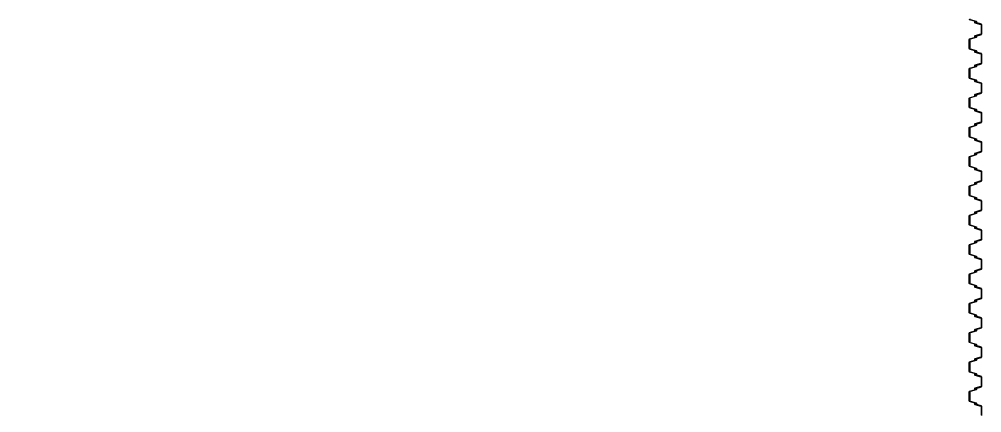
# Model space of a CAD drawing. Header units: millimetres. Extents: x -383953 to 676589, y -101685 to 196247.
# Drawn here: x 64934 to 91140, y 61763 to 72486 of the extents above; entities that cross this region are included whole.
import ezdxf

# ---------------------------------------------------------------- set-up
doc = ezdxf.new("R2010")
doc.units = ezdxf.units.MM
doc.layers.add('NDC_S_DIM', color=1, linetype='Continuous', lineweight=15)
doc.layers.add('SHEET Pile', color=2, linetype='Continuous')

msp = doc.modelspace()

# ---------------------------------------------------------------- hatches: boundary and pattern name
at = {"layer": 'NDC_S_DIM', "ltscale": 100}
h = msp.add_hatch(dxfattribs=at)
h.set_pattern_fill('CROSS', color=256, scale=50)
h.paths.add_polyline_path([(87300, 89500), (87300, 71950), (63350, 71950), (63350, 66800), (44500, 66800), (44500, 64200), (3550, 64200), (3550, 89500)], flags=17)
h.paths.add_polyline_path([(87300, 89500), (87300, 71950), (63350, 71950), (63350, 66800), (44500, 66800), (44500, 64200), (3550, 64200), (3550, 89500)], flags=17)

# ---------------------------------------------------------------- linework, layer by layer
at = {"layer": 'SHEET Pile'}
for points in [[(90812.8, 72496.7, 0.2992329), (90822.5, 72481.8), (90986, 72431.6, -0.2992329), (90995.5, 72417.2), (90995.5, 72409.8, -0.5351003), (90975.1, 72396), (90959, 72401.7, -0.2992329), (90957.2, 72404.4), (90957.2, 72411.8, -0.5393699), (90961.4, 72414.5), (90978.6, 72407.1, 0.5393699), (90982.8, 72409.8), (90982.8, 72417.2, 0.2992329), (90981, 72419.9), (90809.8, 72473.4, -0.2992329), (90800, 72488.3)], [(90954.3, 72389.8), (91117.5, 72339.8, -0.2992329), (91127.2, 72324.9), (91127.2, 72096.7, -0.2992329), (91117.5, 72081.8), (90954, 72031.6, 0.2992329), (90944.5, 72017.2), (90944.5, 72009.8, 0.5351003), (90964.9, 71996), (90981, 72001.7, 0.2992329), (90982.8, 72004.4), (90982.8, 72011.8, 0.5393699), (90978.6, 72014.5), (90961.4, 72007.1, -0.5393699), (90957.2, 72009.8), (90957.2, 72017.2, -0.2992329), (90959, 72019.9), (91130.2, 72073.4, 0.2992329), (91140, 72088.3), (91140, 72333.3, 0.2992329), (91130.2, 72348.2), (90959, 72401.7, -0.2992329), (90957.2, 72404.4), (90957.2, 72411.8, -0.5393699), (90961.4, 72414.5), (90978.6, 72407.1, 0.5393699), (90982.8, 72409.8), (90982.8, 72417.2, 0.2992329), (90981, 72419.9), (90964.9, 72425.6, 0.5351003), (90944.5, 72411.8), (90944.5, 72404.4, 0.2992329), (90954, 72390)], [(90985.7, 71989.8), (90822.5, 71939.8, 0.2992329), (90812.8, 71924.9), (90812.8, 71696.7, 0.2992329), (90822.5, 71681.8), (90986, 71631.6, -0.2992329), (90995.5, 71617.2), (90995.5, 71609.8, -0.5351003), (90975.1, 71596), (90959, 71601.7, -0.2992329), (90957.2, 71604.4), (90957.2, 71611.8, -0.5393699), (90961.4, 71614.5), (90978.6, 71607.1, 0.5393699), (90982.8, 71609.8), (90982.8, 71617.2, 0.2992329), (90981, 71619.9), (90809.8, 71673.4, -0.2992329), (90800, 71688.3), (90800, 71933.3, -0.2992329), (90809.8, 71948.2), (90981, 72001.7, 0.2992329), (90982.8, 72004.4), (90982.8, 72011.8, 0.5393699), (90978.6, 72014.5), (90961.4, 72007.1, -0.5393699), (90957.2, 72009.8), (90957.2, 72017.2, -0.2992329), (90959, 72019.9), (90975.1, 72025.6, -0.5351003), (90995.5, 72011.8), (90995.5, 72004.4, -0.2992329), (90986, 71990)], [(90954.3, 71589.8), (91117.5, 71539.8, -0.2992329), (91127.2, 71524.9), (91127.2, 71296.7, -0.2992329), (91117.5, 71281.8), (90954, 71231.6, 0.2992329), (90944.5, 71217.2), (90944.5, 71209.8, 0.5351003), (90964.9, 71196), (90981, 71201.7, 0.2992329), (90982.8, 71204.4), (90982.8, 71211.8, 0.5393699), (90978.6, 71214.5), (90961.4, 71207.1, -0.5393699), (90957.2, 71209.8), (90957.2, 71217.2, -0.2992329), (90959, 71219.9), (91130.2, 71273.4, 0.2992329), (91140, 71288.3), (91140, 71533.3, 0.2992329), (91130.2, 71548.2), (90959, 71601.7, -0.2992329), (90957.2, 71604.4), (90957.2, 71611.8, -0.5393699), (90961.4, 71614.5), (90978.6, 71607.1, 0.5393699), (90982.8, 71609.8), (90982.8, 71617.2, 0.2992329), (90981, 71619.9), (90964.9, 71625.6, 0.5351003), (90944.5, 71611.8), (90944.5, 71604.4, 0.2992329), (90954, 71590)], [(90985.7, 71189.8), (90822.5, 71139.8, 0.2992329), (90812.8, 71124.9), (90812.8, 70896.7, 0.2992329), (90822.5, 70881.8), (90986, 70831.6, -0.2992329), (90995.5, 70817.2), (90995.5, 70809.8, -0.5351003), (90975.1, 70796), (90959, 70801.7, -0.2992329), (90957.2, 70804.4), (90957.2, 70811.8, -0.5393699), (90961.4, 70814.5), (90978.6, 70807.1, 0.5393699), (90982.8, 70809.8), (90982.8, 70817.2, 0.2992329), (90981, 70819.9), (90809.8, 70873.4, -0.2992329), (90800, 70888.3), (90800, 71133.3, -0.2992329), (90809.8, 71148.2), (90981, 71201.7, 0.2992329), (90982.8, 71204.4), (90982.8, 71211.8, 0.5393699), (90978.6, 71214.5), (90961.4, 71207.1, -0.5393699), (90957.2, 71209.8), (90957.2, 71217.2, -0.2992329), (90959, 71219.9), (90975.1, 71225.6, -0.5351003), (90995.5, 71211.8), (90995.5, 71204.4, -0.2992329), (90986, 71190)], [(90954.3, 70789.8), (91117.5, 70739.8, -0.2992329), (91127.2, 70724.9), (91127.2, 70496.7, -0.2992329), (91117.5, 70481.8), (90954, 70431.6, 0.2992329), (90944.5, 70417.2), (90944.5, 70409.8, 0.5351003), (90964.9, 70396), (90981, 70401.7, 0.2992329), (90982.8, 70404.4), (90982.8, 70411.8, 0.5393699), (90978.6, 70414.5), (90961.4, 70407.1, -0.5393699), (90957.2, 70409.8), (90957.2, 70417.2, -0.2992329), (90959, 70419.9), (91130.2, 70473.4, 0.2992329), (91140, 70488.3), (91140, 70733.3, 0.2992329), (91130.2, 70748.2), (90959, 70801.7, -0.2992329), (90957.2, 70804.4), (90957.2, 70811.8, -0.5393699), (90961.4, 70814.5), (90978.6, 70807.1, 0.5393699), (90982.8, 70809.8), (90982.8, 70817.2, 0.2992329), (90981, 70819.9), (90964.9, 70825.6, 0.5351003), (90944.5, 70811.8), (90944.5, 70804.4, 0.2992329), (90954, 70790)], [(90985.7, 70389.8), (90822.5, 70339.8, 0.2992329), (90812.8, 70324.9), (90812.8, 70096.7, 0.2992329), (90822.5, 70081.8), (90986, 70031.6, -0.2992329), (90995.5, 70017.2), (90995.5, 70009.8, -0.5351003), (90975.1, 69996), (90959, 70001.7, -0.2992329), (90957.2, 70004.4), (90957.2, 70011.8, -0.5393699), (90961.4, 70014.5), (90978.6, 70007.1, 0.5393699), (90982.8, 70009.8), (90982.8, 70017.2, 0.2992329), (90981, 70019.9), (90809.8, 70073.4, -0.2992329), (90800, 70088.3), (90800, 70333.3, -0.2992329), (90809.8, 70348.2), (90981, 70401.7, 0.2992329), (90982.8, 70404.4), (90982.8, 70411.8, 0.5393699), (90978.6, 70414.5), (90961.4, 70407.1, -0.5393699), (90957.2, 70409.8), (90957.2, 70417.2, -0.2992329), (90959, 70419.9), (90975.1, 70425.6, -0.5351003), (90995.5, 70411.8), (90995.5, 70404.4, -0.2992329), (90986, 70390)], [(90954.3, 69989.8), (91117.5, 69939.8, -0.2992329), (91127.2, 69924.9), (91127.2, 69696.7, -0.2992329), (91117.5, 69681.8), (90954, 69631.6, 0.2992329), (90944.5, 69617.2), (90944.5, 69609.8, 0.5351003), (90964.9, 69596), (90981, 69601.7, 0.2992329), (90982.8, 69604.4), (90982.8, 69611.8, 0.5393699), (90978.6, 69614.5), (90961.4, 69607.1, -0.5393699), (90957.2, 69609.8), (90957.2, 69617.2, -0.2992329), (90959, 69619.9), (91130.2, 69673.4, 0.2992329), (91140, 69688.3), (91140, 69933.3, 0.2992329), (91130.2, 69948.2), (90959, 70001.7, -0.2992329), (90957.2, 70004.4), (90957.2, 70011.8, -0.5393699), (90961.4, 70014.5), (90978.6, 70007.1, 0.5393699), (90982.8, 70009.8), (90982.8, 70017.2, 0.2992329), (90981, 70019.9), (90964.9, 70025.6, 0.5351003), (90944.5, 70011.8), (90944.5, 70004.4, 0.2992329), (90954, 69990)], [(90985.7, 69589.8), (90822.5, 69539.8, 0.2992329), (90812.8, 69524.9), (90812.8, 69296.7, 0.2992329), (90822.5, 69281.8), (90986, 69231.6, -0.2992329), (90995.5, 69217.2), (90995.5, 69209.8, -0.5351003), (90975.1, 69196), (90959, 69201.7, -0.2992329), (90957.2, 69204.4), (90957.2, 69211.8, -0.5393699), (90961.4, 69214.5), (90978.6, 69207.1, 0.5393699), (90982.8, 69209.8), (90982.8, 69217.2, 0.2992329), (90981, 69219.9), (90809.8, 69273.4, -0.2992329), (90800, 69288.3), (90800, 69533.3, -0.2992329), (90809.8, 69548.2), (90981, 69601.7, 0.2992329), (90982.8, 69604.4), (90982.8, 69611.8, 0.5393699), (90978.6, 69614.5), (90961.4, 69607.1, -0.5393699), (90957.2, 69609.8), (90957.2, 69617.2, -0.2992329), (90959, 69619.9), (90975.1, 69625.6, -0.5351003), (90995.5, 69611.8), (90995.5, 69604.4, -0.2992329), (90986, 69590)], [(90954.3, 69189.8), (91117.5, 69139.8, -0.2992329), (91127.2, 69124.9), (91127.2, 68896.7, -0.2992329), (91117.5, 68881.8), (90954, 68831.6, 0.2992329), (90944.5, 68817.2), (90944.5, 68809.8, 0.5351003), (90964.9, 68796), (90981, 68801.7, 0.2992329), (90982.8, 68804.4), (90982.8, 68811.8, 0.5393699), (90978.6, 68814.5), (90961.4, 68807.1, -0.5393699), (90957.2, 68809.8), (90957.2, 68817.2, -0.2992329), (90959, 68819.9), (91130.2, 68873.4, 0.2992329), (91140, 68888.3), (91140, 69133.3, 0.2992329), (91130.2, 69148.2), (90959, 69201.7, -0.2992329), (90957.2, 69204.4), (90957.2, 69211.8, -0.5393699), (90961.4, 69214.5), (90978.6, 69207.1, 0.5393699), (90982.8, 69209.8), (90982.8, 69217.2, 0.2992329), (90981, 69219.9), (90964.9, 69225.6, 0.5351003), (90944.5, 69211.8), (90944.5, 69204.4, 0.2992329), (90954, 69190)], [(90985.7, 68789.8), (90822.5, 68739.8, 0.2992329), (90812.8, 68724.9), (90812.8, 68496.7, 0.2992329), (90822.5, 68481.8), (90986, 68431.6, -0.2992329), (90995.5, 68417.2), (90995.5, 68409.8, -0.5351003), (90975.1, 68396), (90959, 68401.7, -0.2992329), (90957.2, 68404.4), (90957.2, 68411.8, -0.5393699), (90961.4, 68414.5), (90978.6, 68407.1, 0.5393699), (90982.8, 68409.8), (90982.8, 68417.2, 0.2992329), (90981, 68419.9), (90809.8, 68473.4, -0.2992329), (90800, 68488.3), (90800, 68733.3, -0.2992329), (90809.8, 68748.2), (90981, 68801.7, 0.2992329), (90982.8, 68804.4), (90982.8, 68811.8, 0.5393699), (90978.6, 68814.5), (90961.4, 68807.1, -0.5393699), (90957.2, 68809.8), (90957.2, 68817.2, -0.2992329), (90959, 68819.9), (90975.1, 68825.6, -0.5351003), (90995.5, 68811.8), (90995.5, 68804.4, -0.2992329), (90986, 68790)], [(90954.3, 68389.8), (91117.5, 68339.8, -0.2992329), (91127.2, 68324.9), (91127.2, 68096.7, -0.2992329), (91117.5, 68081.8), (90954, 68031.6, 0.2992329), (90944.5, 68017.2), (90944.5, 68009.8, 0.5351003), (90964.9, 67996), (90981, 68001.7, 0.2992329), (90982.8, 68004.4), (90982.8, 68011.8, 0.5393699), (90978.6, 68014.5), (90961.4, 68007.1, -0.5393699), (90957.2, 68009.8), (90957.2, 68017.2, -0.2992329), (90959, 68019.9), (91130.2, 68073.4, 0.2992329), (91140, 68088.3), (91140, 68333.3, 0.2992329), (91130.2, 68348.2), (90959, 68401.7, -0.2992329), (90957.2, 68404.4), (90957.2, 68411.8, -0.5393699), (90961.4, 68414.5), (90978.6, 68407.1, 0.5393699), (90982.8, 68409.8), (90982.8, 68417.2, 0.2992329), (90981, 68419.9), (90964.9, 68425.6, 0.5351003), (90944.5, 68411.8), (90944.5, 68404.4, 0.2992329), (90954, 68390)], [(90985.7, 67989.8), (90822.5, 67939.8, 0.2992329), (90812.8, 67924.9), (90812.8, 67696.7, 0.2992329), (90822.5, 67681.8), (90986, 67631.6, -0.2992329), (90995.5, 67617.2), (90995.5, 67609.8, -0.5351003), (90975.1, 67596), (90959, 67601.7, -0.2992329), (90957.2, 67604.4), (90957.2, 67611.8, -0.5393699), (90961.4, 67614.5), (90978.6, 67607.1, 0.5393699), (90982.8, 67609.8), (90982.8, 67617.2, 0.2992329), (90981, 67619.9), (90809.8, 67673.4, -0.2992329), (90800, 67688.3), (90800, 67933.3, -0.2992329), (90809.8, 67948.2), (90981, 68001.7, 0.2992329), (90982.8, 68004.4), (90982.8, 68011.8, 0.5393699), (90978.6, 68014.5), (90961.4, 68007.1, -0.5393699), (90957.2, 68009.8), (90957.2, 68017.2, -0.2992329), (90959, 68019.9), (90975.1, 68025.6, -0.5351003), (90995.5, 68011.8), (90995.5, 68004.4, -0.2992329), (90986, 67990)], [(90954.3, 67589.8), (91117.5, 67539.8, -0.2992329), (91127.2, 67524.9), (91127.2, 67296.7, -0.2992329), (91117.5, 67281.8), (90954, 67231.6, 0.2992329), (90944.5, 67217.2), (90944.5, 67209.8, 0.5351003), (90964.9, 67196), (90981, 67201.7, 0.2992329), (90982.8, 67204.4), (90982.8, 67211.8, 0.5393699), (90978.6, 67214.5), (90961.4, 67207.1, -0.5393699), (90957.2, 67209.8), (90957.2, 67217.2, -0.2992329), (90959, 67219.9), (91130.2, 67273.4, 0.2992329), (91140, 67288.3), (91140, 67533.3, 0.2992329), (91130.2, 67548.2), (90959, 67601.7, -0.2992329), (90957.2, 67604.4), (90957.2, 67611.8, -0.5393699), (90961.4, 67614.5), (90978.6, 67607.1, 0.5393699), (90982.8, 67609.8), (90982.8, 67617.2, 0.2992329), (90981, 67619.9), (90964.9, 67625.6, 0.5351003), (90944.5, 67611.8), (90944.5, 67604.4, 0.2992329), (90954, 67590)], [(90985.7, 67189.8), (90822.5, 67139.8, 0.2992329), (90812.8, 67124.9), (90812.8, 66896.7, 0.2992329), (90822.5, 66881.8), (90986, 66831.6, -0.2992329), (90995.5, 66817.2), (90995.5, 66809.8, -0.5351003), (90975.1, 66796), (90959, 66801.7, -0.2992329), (90957.2, 66804.4), (90957.2, 66811.8, -0.5393699), (90961.4, 66814.5), (90978.6, 66807.1, 0.5393699), (90982.8, 66809.8), (90982.8, 66817.2, 0.2992329), (90981, 66819.9), (90809.8, 66873.4, -0.2992329), (90800, 66888.3), (90800, 67133.3, -0.2992329), (90809.8, 67148.2), (90981, 67201.7, 0.2992329), (90982.8, 67204.4), (90982.8, 67211.8, 0.5393699), (90978.6, 67214.5), (90961.4, 67207.1, -0.5393699), (90957.2, 67209.8), (90957.2, 67217.2, -0.2992329), (90959, 67219.9), (90975.1, 67225.6, -0.5351003), (90995.5, 67211.8), (90995.5, 67204.4, -0.2992329), (90986, 67190)], [(90954.3, 66789.8), (91117.5, 66739.8, -0.2992329), (91127.2, 66724.9), (91127.2, 66496.7, -0.2992329), (91117.5, 66481.8), (90954, 66431.6, 0.2992329), (90944.5, 66417.2), (90944.5, 66409.8, 0.5351003), (90964.9, 66396), (90981, 66401.7, 0.2992329), (90982.8, 66404.4), (90982.8, 66411.8, 0.5393699), (90978.6, 66414.5), (90961.4, 66407.1, -0.5393699), (90957.2, 66409.8), (90957.2, 66417.2, -0.2992329), (90959, 66419.9), (91130.2, 66473.4, 0.2992329), (91140, 66488.3), (91140, 66733.3, 0.2992329), (91130.2, 66748.2), (90959, 66801.7, -0.2992329), (90957.2, 66804.4), (90957.2, 66811.8, -0.5393699), (90961.4, 66814.5), (90978.6, 66807.1, 0.5393699), (90982.8, 66809.8), (90982.8, 66817.2, 0.2992329), (90981, 66819.9), (90964.9, 66825.6, 0.5351003), (90944.5, 66811.8), (90944.5, 66804.4, 0.2992329), (90954, 66790)], [(90985.7, 66389.8), (90822.5, 66339.8, 0.2992329), (90812.8, 66324.9), (90812.8, 66096.7, 0.2992329), (90822.5, 66081.8), (90986, 66031.6, -0.2992329), (90995.5, 66017.2), (90995.5, 66009.8, -0.5351003), (90975.1, 65996), (90959, 66001.7, -0.2992329), (90957.2, 66004.4), (90957.2, 66011.8, -0.5393699), (90961.4, 66014.5), (90978.6, 66007.1, 0.5393699), (90982.8, 66009.8), (90982.8, 66017.2, 0.2992329), (90981, 66019.9), (90809.8, 66073.4, -0.2992329), (90800, 66088.3), (90800, 66333.3, -0.2992329), (90809.8, 66348.2), (90981, 66401.7, 0.2992329), (90982.8, 66404.4), (90982.8, 66411.8, 0.5393699), (90978.6, 66414.5), (90961.4, 66407.1, -0.5393699), (90957.2, 66409.8), (90957.2, 66417.2, -0.2992329), (90959, 66419.9), (90975.1, 66425.6, -0.5351003), (90995.5, 66411.8), (90995.5, 66404.4, -0.2992329), (90986, 66390)], [(90954.3, 65989.8), (91117.5, 65939.8, -0.2992329), (91127.2, 65924.9), (91127.2, 65696.7, -0.2992329), (91117.5, 65681.8), (90954, 65631.6, 0.2992329), (90944.5, 65617.2), (90944.5, 65609.8, 0.5351003), (90964.9, 65596), (90981, 65601.7, 0.2992329), (90982.8, 65604.4), (90982.8, 65611.8, 0.5393699), (90978.6, 65614.5), (90961.4, 65607.1, -0.5393699), (90957.2, 65609.8), (90957.2, 65617.2, -0.2992329), (90959, 65619.9), (91130.2, 65673.4, 0.2992329), (91140, 65688.3), (91140, 65933.3, 0.2992329), (91130.2, 65948.2), (90959, 66001.7, -0.2992329), (90957.2, 66004.4), (90957.2, 66011.8, -0.5393699), (90961.4, 66014.5), (90978.6, 66007.1, 0.5393699), (90982.8, 66009.8), (90982.8, 66017.2, 0.2992329), (90981, 66019.9), (90964.9, 66025.6, 0.5351003), (90944.5, 66011.8), (90944.5, 66004.4, 0.2992329), (90954, 65990)], [(90985.7, 65589.8), (90822.5, 65539.8, 0.2992329), (90812.8, 65524.9), (90812.8, 65296.7, 0.2992329), (90822.5, 65281.8), (90986, 65231.6, -0.2992329), (90995.5, 65217.2), (90995.5, 65209.8, -0.5351003), (90975.1, 65196), (90959, 65201.7, -0.2992329), (90957.2, 65204.4), (90957.2, 65211.8, -0.5393699), (90961.4, 65214.5), (90978.6, 65207.1, 0.5393699), (90982.8, 65209.8), (90982.8, 65217.2, 0.2992329), (90981, 65219.9), (90809.8, 65273.4, -0.2992329), (90800, 65288.3), (90800, 65533.3, -0.2992329), (90809.8, 65548.2), (90981, 65601.7, 0.2992329), (90982.8, 65604.4), (90982.8, 65611.8, 0.5393699), (90978.6, 65614.5), (90961.4, 65607.1, -0.5393699), (90957.2, 65609.8), (90957.2, 65617.2, -0.2992329), (90959, 65619.9), (90975.1, 65625.6, -0.5351003), (90995.5, 65611.8), (90995.5, 65604.4, -0.2992329), (90986, 65590)], [(90954.3, 65189.8), (91117.5, 65139.8, -0.2992329), (91127.2, 65124.9), (91127.2, 64896.7, -0.2992329), (91117.5, 64881.8), (90954, 64831.6, 0.2992329), (90944.5, 64817.2), (90944.5, 64809.8, 0.5351003), (90964.9, 64796), (90981, 64801.7, 0.2992329), (90982.8, 64804.4), (90982.8, 64811.8, 0.5393699), (90978.6, 64814.5), (90961.4, 64807.1, -0.5393699), (90957.2, 64809.8), (90957.2, 64817.2, -0.2992329), (90959, 64819.9), (91130.2, 64873.4, 0.2992329), (91140, 64888.3), (91140, 65133.3, 0.2992329), (91130.2, 65148.2), (90959, 65201.7, -0.2992329), (90957.2, 65204.4), (90957.2, 65211.8, -0.5393699), (90961.4, 65214.5), (90978.6, 65207.1, 0.5393699), (90982.8, 65209.8), (90982.8, 65217.2, 0.2992329), (90981, 65219.9), (90964.9, 65225.6, 0.5351003), (90944.5, 65211.8), (90944.5, 65204.4, 0.2992329), (90954, 65190)], [(90985.7, 64789.8), (90822.5, 64739.8, 0.2992329), (90812.8, 64724.9), (90812.8, 64496.7, 0.2992329), (90822.5, 64481.8), (90986, 64431.6, -0.2992329), (90995.5, 64417.2), (90995.5, 64409.8, -0.5351003), (90975.1, 64396), (90959, 64401.7, -0.2992329), (90957.2, 64404.4), (90957.2, 64411.8, -0.5393699), (90961.4, 64414.5), (90978.6, 64407.1, 0.5393699), (90982.8, 64409.8), (90982.8, 64417.2, 0.2992329), (90981, 64419.9), (90809.8, 64473.4, -0.2992329), (90800, 64488.3), (90800, 64733.3, -0.2992329), (90809.8, 64748.2), (90981, 64801.7, 0.2992329), (90982.8, 64804.4), (90982.8, 64811.8, 0.5393699), (90978.6, 64814.5), (90961.4, 64807.1, -0.5393699), (90957.2, 64809.8), (90957.2, 64817.2, -0.2992329), (90959, 64819.9), (90975.1, 64825.6, -0.5351003), (90995.5, 64811.8), (90995.5, 64804.4, -0.2992329), (90986, 64790)], [(90954.3, 64389.8), (91117.5, 64339.8, -0.2992329), (91127.2, 64324.9), (91127.2, 64096.7, -0.2992329), (91117.5, 64081.8), (90954, 64031.6, 0.2992329), (90944.5, 64017.2), (90944.5, 64009.8, 0.5351003), (90964.9, 63996), (90981, 64001.7, 0.2992329), (90982.8, 64004.4), (90982.8, 64011.8, 0.5393699), (90978.6, 64014.5), (90961.4, 64007.1, -0.5393699), (90957.2, 64009.8), (90957.2, 64017.2, -0.2992329), (90959, 64019.9), (91130.2, 64073.4, 0.2992329), (91140, 64088.3), (91140, 64333.3, 0.2992329), (91130.2, 64348.2), (90959, 64401.7, -0.2992329), (90957.2, 64404.4), (90957.2, 64411.8, -0.5393699), (90961.4, 64414.5), (90978.6, 64407.1, 0.5393699), (90982.8, 64409.8), (90982.8, 64417.2, 0.2992329), (90981, 64419.9), (90964.9, 64425.6, 0.5351003), (90944.5, 64411.8), (90944.5, 64404.4, 0.2992329), (90954, 64390)], [(90985.7, 63989.8), (90822.5, 63939.8, 0.2992329), (90812.8, 63924.9), (90812.8, 63696.7, 0.2992329), (90822.5, 63681.8), (90986, 63631.6, -0.2992329), (90995.5, 63617.2), (90995.5, 63609.8, -0.5351003), (90975.1, 63596), (90959, 63601.7, -0.2992329), (90957.2, 63604.4), (90957.2, 63611.8, -0.5393699), (90961.4, 63614.5), (90978.6, 63607.1, 0.5393699), (90982.8, 63609.8), (90982.8, 63617.2, 0.2992329), (90981, 63619.9), (90809.8, 63673.4, -0.2992329), (90800, 63688.3), (90800, 63933.3, -0.2992329), (90809.8, 63948.2), (90981, 64001.7, 0.2992329), (90982.8, 64004.4), (90982.8, 64011.8, 0.5393699), (90978.6, 64014.5), (90961.4, 64007.1, -0.5393699), (90957.2, 64009.8), (90957.2, 64017.2, -0.2992329), (90959, 64019.9), (90975.1, 64025.6, -0.5351003), (90995.5, 64011.8), (90995.5, 64004.4, -0.2992329), (90986, 63990)], [(90954.3, 63589.8), (91117.5, 63539.8, -0.2992329), (91127.2, 63524.9), (91127.2, 63296.7, -0.2992329), (91117.5, 63281.8), (90954, 63231.6, 0.2992329), (90944.5, 63217.2), (90944.5, 63209.8, 0.5351003), (90964.9, 63196), (90981, 63201.7, 0.2992329), (90982.8, 63204.4), (90982.8, 63211.8, 0.5393699), (90978.6, 63214.5), (90961.4, 63207.1, -0.5393699), (90957.2, 63209.8), (90957.2, 63217.2, -0.2992329), (90959, 63219.9), (91130.2, 63273.4, 0.2992329), (91140, 63288.3), (91140, 63533.3, 0.2992329), (91130.2, 63548.2), (90959, 63601.7, -0.2992329), (90957.2, 63604.4), (90957.2, 63611.8, -0.5393699), (90961.4, 63614.5), (90978.6, 63607.1, 0.5393699), (90982.8, 63609.8), (90982.8, 63617.2, 0.2992329), (90981, 63619.9), (90964.9, 63625.6, 0.5351003), (90944.5, 63611.8), (90944.5, 63604.4, 0.2992329), (90954, 63590)], [(90985.7, 63189.8), (90822.5, 63139.8, 0.2992329), (90812.8, 63124.9), (90812.8, 62896.7, 0.2992329), (90822.5, 62881.8), (90986, 62831.6, -0.2992329), (90995.5, 62817.2), (90995.5, 62809.8, -0.5351003), (90975.1, 62796), (90959, 62801.7, -0.2992329), (90957.2, 62804.4), (90957.2, 62811.8, -0.5393699), (90961.4, 62814.5), (90978.6, 62807.1, 0.5393699), (90982.8, 62809.8), (90982.8, 62817.2, 0.2992329), (90981, 62819.9), (90809.8, 62873.4, -0.2992329), (90800, 62888.3), (90800, 63133.3, -0.2992329), (90809.8, 63148.2), (90981, 63201.7, 0.2992329), (90982.8, 63204.4), (90982.8, 63211.8, 0.5393699), (90978.6, 63214.5), (90961.4, 63207.1, -0.5393699), (90957.2, 63209.8), (90957.2, 63217.2, -0.2992329), (90959, 63219.9), (90975.1, 63225.6, -0.5351003), (90995.5, 63211.8), (90995.5, 63204.4, -0.2992329), (90986, 63190)], [(90954.3, 62789.8), (91117.5, 62739.8, -0.2992329), (91127.2, 62724.9), (91127.2, 62496.7, -0.2992329), (91117.5, 62481.8), (90954, 62431.6, 0.2992329), (90944.5, 62417.2), (90944.5, 62409.8, 0.5351003), (90964.9, 62396), (90981, 62401.7, 0.2992329), (90982.8, 62404.4), (90982.8, 62411.8, 0.5393699), (90978.6, 62414.5), (90961.4, 62407.1, -0.5393699), (90957.2, 62409.8), (90957.2, 62417.2, -0.2992329), (90959, 62419.9), (91130.2, 62473.4, 0.2992329), (91140, 62488.3), (91140, 62733.3, 0.2992329), (91130.2, 62748.2), (90959, 62801.7, -0.2992329), (90957.2, 62804.4), (90957.2, 62811.8, -0.5393699), (90961.4, 62814.5), (90978.6, 62807.1, 0.5393699), (90982.8, 62809.8), (90982.8, 62817.2, 0.2992329), (90981, 62819.9), (90964.9, 62825.6, 0.5351003), (90944.5, 62811.8), (90944.5, 62804.4, 0.2992329), (90954, 62790)], [(90985.7, 62389.8), (90822.5, 62339.8, 0.2992329), (90812.8, 62324.9), (90812.8, 62096.7, 0.2992329), (90822.5, 62081.8), (90986, 62031.6, -0.2992329), (90995.5, 62017.2), (90995.5, 62009.8, -0.5351003), (90975.1, 61996), (90959, 62001.7, -0.2992329), (90957.2, 62004.4), (90957.2, 62011.8, -0.5393699), (90961.4, 62014.5), (90978.6, 62007.1, 0.5393699), (90982.8, 62009.8), (90982.8, 62017.2, 0.2992329), (90981, 62019.9), (90809.8, 62073.4, -0.2992329), (90800, 62088.3), (90800, 62333.3, -0.2992329), (90809.8, 62348.2), (90981, 62401.7, 0.2992329), (90982.8, 62404.4), (90982.8, 62411.8, 0.5393699), (90978.6, 62414.5), (90961.4, 62407.1, -0.5393699), (90957.2, 62409.8), (90957.2, 62417.2, -0.2992329), (90959, 62419.9), (90975.1, 62425.6, -0.5351003), (90995.5, 62411.8), (90995.5, 62404.4, -0.2992329), (90986, 62390)], [(91140, 61688.3), (91140, 61933.3, 0.2992329), (91130.2, 61948.2), (90959, 62001.7, -0.2992329), (90957.2, 62004.4), (90957.2, 62011.8, -0.5393699), (90961.4, 62014.5), (90978.6, 62007.1, 0.5393699), (90982.8, 62009.8), (90982.8, 62017.2, 0.2992329), (90981, 62019.9), (90964.9, 62025.6, 0.5351003), (90944.5, 62011.8), (90944.5, 62004.4, 0.2992329), (90954, 61990)], [(90954.3, 61989.8), (91117.5, 61939.8, -0.2992329), (91127.2, 61924.9), (91127.2, 61696.7, -0.2992329)]]:
    msp.add_lwpolyline(points, format="xyb", dxfattribs=at)

doc.saveas('drawing.dxf')
